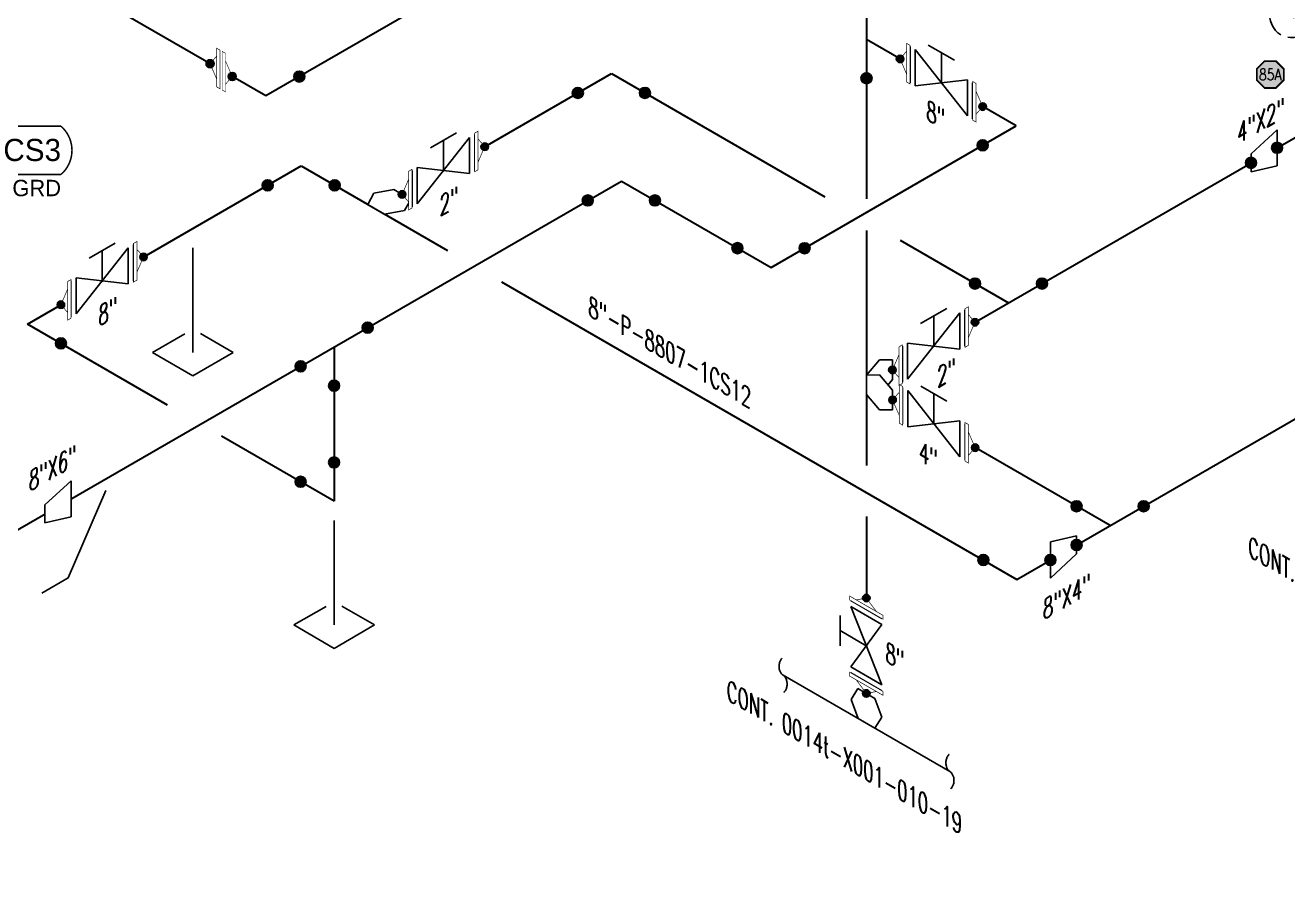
# Model space of a CAD drawing. Header units: inches. Extents: x 0 to 17.2, y 0 to 11.2.
# Drawn here: x 6.59 to 13.14, y 2.84 to 7.29 of the extents above; entities that cross this region are included whole.
import ezdxf
from ezdxf.enums import TextEntityAlignment as Align

# ---------------------------------------------------------------- set-up
doc = ezdxf.new("R2010")
doc.units = ezdxf.units.IN
doc.header["$MEASUREMENT"] = 0
doc.linetypes.add('HIDDEN2', pattern=[0.1875, 0.125, -0.0625])
for name, color, linetype in [('3', 1, 'Continuous'), ('COMP', 1, 'Continuous'), ('Continuation', 7, 'Continuous'), ('FITTINGS', 4, 'Continuous'), ('PART_PCML', 7, 'Continuous'), ('PART_SelectedCML_UT', 132, 'Continuous'), ('PIPE-ANNO', 150, 'HIDDEN2'), ('TEXT', 7, 'Continuous'), ('UNAS.PIPE', 251, 'Continuous'), ('WELD POINTS', 41, 'Continuous'), ('Welds', 7, 'Continuous')]:
    doc.layers.add(name, color=color, linetype=linetype)
doc.layers.add('PIPE', color=7, linetype='Continuous', lineweight=30)
doc.styles.add('CMLPAS', font='')
doc.styles.add('PART_Standard', font='romans', dxfattribs={"width": 0.8, "height": 0.09})
doc.styles.add('SIMPLEX', font='ROMANS')
doc.styles.get("Standard").update_dxf_attribs({"font": 'arial.ttf'})
doc.styles.get('CMLPAS').set_extended_font_data('Cordia New')

# ---------------------------------------------------------------- blocks, each defined once
blk = doc.blocks.new('2_REDUCER_THREAD_CONCENTRIC_30')
at = {"color": 0, "linetype": 'ByBlock', "lineweight": -2}
blk.add_wipeout([(0.0677, 0.0859), (-0.0677, 0.0547), (-0.0677, -0.1328), (0.0677, -0.0078)], dxfattribs=at)
for p, q in [((0.0677, 0.0859), (-0.0677, 0.0547)), ((0.0677, -0.0078), (0.0677, 0.0859)), ((-0.0677, -0.1328), (-0.0677, 0.0547)), ((0.0677, -0.0078), (-0.0677, -0.1328))]:
    blk.add_line(p, q, dxfattribs=at)
blk = doc.blocks.new('1_Text_30')
at = {"layer": 'TEXT', "style": 'PART_Standard', "oblique": 30, "width": 0.8}
blk.add_attdef('TEXT', (0, 0), '', height=0.09, rotation=30, dxfattribs=at)
blk = doc.blocks.new('2_TEE_WELD_30')
at = {"linetype": 'ByBlock', "lineweight": -2}
h = blk.add_hatch(color=0, dxfattribs=at)
edge = h.paths.add_edge_path()
edge.add_arc((0, 0.2009), 0.0286, 0, 360)
h = blk.add_hatch(color=0, dxfattribs=at)
edge = h.paths.add_edge_path()
edge.add_arc((0.174, 0.1004), 0.0286, 0, 360)
h = blk.add_hatch(color=0, dxfattribs=at)
edge = h.paths.add_edge_path()
edge.add_arc((0, -0.2009), 0.0286, 0, 360)
at = {"color": 0, "linetype": 'ByBlock', "lineweight": -2}
for centre in [(0, 0.2009), (0.174, 0.1004), (0, -0.2009)]:
    blk.add_circle(centre, 0.0286, dxfattribs=at)
blk = doc.blocks.new('4_SUPPORT_PLATE_00')
at = {"color": 0, "linetype": 'ByBlock', "lineweight": -2}
for p, q in [((0, -0.1), (0, -0.6425)), ((-0.2097, -0.6425), (-0.042, -0.5457)), ((0.0407, -0.5449), (0.2097, -0.6425)), ((-0.2097, -0.6425), (0, -0.7636)), ((0, -0.7636), (0.2097, -0.6425))]:
    blk.add_line(p, q, dxfattribs=at)
blk = doc.blocks.new('2_WELD_SINGLE_00')
at = {"linetype": 'ByBlock', "lineweight": -2}
h = blk.add_hatch(color=0, dxfattribs=at)
edge = h.paths.add_edge_path()
edge.add_arc((0, 0), 0.0286, 0, 360)
at = {"color": 0, "linetype": 'ByBlock', "lineweight": -2}
blk.add_circle((0, 0), 0.0286, dxfattribs=at)
blk = doc.blocks.new('3_VALVE_FLANGE_GATE_30')
at = {"color": 0, "linetype": 'ByBlock', "lineweight": -2}
blk.add_wipeout([(-0.1624, -0.1875), (-0.1353, -0.1719), (0, 0), (0.1353, -0.0156), (0.1624, 0), (0.1624, 0.1875), (0.1353, 0.1719), (0, 0), (-0.1353, 0.0156), (-0.1624, 0)], dxfattribs=at)
for p, q in [((0.1353, 0.1719), (-0.1353, -0.1719)), ((0.0677, 0.1953), (-0.0677, 0.1172)), ((0, 0), (0, 0.1563)), ((0.1353, 0.1719), (0.1353, -0.0156)), ((0.1624, 0.1875), (0.1624, 0)), ((-0.1624, 0), (-0.1624, -0.1875)), ((-0.1353, 0.0156), (-0.1353, -0.1719)), ((0.1353, -0.0156), (-0.1353, 0.0156))]:
    blk.add_line(p, q, dxfattribs=at)
blk = doc.blocks.new('AM9A04')
at = {"const_width": 0.01}
blk.add_lwpolyline([(-0.05, -0.144), (-0.15, 0.087), (-0.05, 0.202)], dxfattribs=at)
at = {"linetype": 'Continuous', "const_width": 0.01}
blk.add_lwpolyline([(0, -0.289), (0, 0.289), (-0.05, 0.318), (-0.05, -0.26)], close=True, dxfattribs=at)
blk = doc.blocks.new('A09')
at = {"layer": 'Welds'}
h = blk.add_hatch(color=256, dxfattribs=at)
h.dxf.hatch_style = 1
h.paths.add_polyline_path([(-0.03, 0, 1), (0.03, 0, 1)])
blk.add_circle((0, 0), 0.03, dxfattribs=at)
blk = doc.blocks.new('*U89')
blk.add_wipeout([(0.052, -0.03), (0.0173, -0.07), (0.0173, -0.1101), (0, -0.1001), (0, 0.1001), (0.0173, 0.0901), (0.0173, 0.05)]).dxf.layer = 'COMP'
at = {"layer": '3', "xscale": 0.65, "yscale": 0.65, "zscale": 0.65}
blk.add_blockref('A09', (0.052, -0.03), dxfattribs=at)
at = {"layer": 'COMP', "xscale": 0.3466300616258731, "yscale": 0.3466300616258731, "zscale": 0.3466300616258731, "rotation": 180}
blk.add_blockref('AM9A04', (0, 0), dxfattribs=at)
blk = doc.blocks.new('1_Text_330')
at = {"layer": 'TEXT', "style": 'PART_Standard', "oblique": 330, "width": 0.8}
blk.add_attdef('3/4"', (0, 0), '', height=0.09, rotation=330, dxfattribs=at)
blk = doc.blocks.new('2_ELBOW_WELD_30')
at = {"linetype": 'ByBlock', "lineweight": -2}
h = blk.add_hatch(color=0, dxfattribs=at)
edge = h.paths.add_edge_path()
edge.add_arc((0.174, 0.1004), 0.0286, 0, 360)
h = blk.add_hatch(color=0, dxfattribs=at)
edge = h.paths.add_edge_path()
edge.add_arc((0, -0.2009), 0.0286, 0, 360)
at = {"color": 0, "linetype": 'ByBlock', "lineweight": -2}
for centre in [(0.174, 0.1004), (0, -0.2009)]:
    blk.add_circle(centre, 0.0286, dxfattribs=at)
blk = doc.blocks.new('*U105')
blk.add_wipeout([(-0.0012, 0.0503), (-0.0702, 0.1283), (-0.1372, 0.1268), (-0.1348, 0.024), (-0.0658, -0.054), (0.0012, -0.0503)])
at = {"layer": 'FITTINGS', "linetype": 'Continuous'}
for p, q in [((-0.0702, 0.1283), (-0.1372, 0.1268)), ((-0.1348, 0.024), (-0.1372, 0.1268)), ((-0.0012, 0.0503), (-0.0702, 0.1283)), ((-0.0658, -0.054), (-0.1348, 0.024)), ((0.0012, -0.0503), (-0.0012, 0.0503)), ((-0.0658, -0.054), (0.0012, -0.0503))]:
    blk.add_line(p, q, dxfattribs=at)
blk = doc.blocks.new('1_BREAK-PIPE_PIPE_00')
at = {"color": 0, "linetype": 'ByBlock', "lineweight": -2}
for centre, major_axis in [((-0.03, 0.092), (0, -0.101)), ((0.03, -0.092), (0, 0.101))]:
    blk.add_ellipse(centre, major_axis=major_axis, ratio=0.711978, start_param=0.427466, end_param=3.141593, dxfattribs=at)
blk = doc.blocks.new('1_Tilde_00')
at = {"layer": 'PIPE-ANNO', "xscale": -0.5000000000000001, "yscale": 0.5, "zscale": 0.5}
blk.add_blockref('1_BREAK-PIPE_PIPE_00', (0, 0), dxfattribs=at)
blk = doc.blocks.new('*U106')
blk.add_wipeout([(-0.0436, 0.0252), (-0.079, 0.1231), (-0.0454, 0.1812), (0.0436, 0.1298), (0.079, 0.0319), (0.0436, -0.0252)])
at = {"layer": 'FITTINGS', "linetype": 'Continuous'}
for p, q in [((-0.079, 0.1231), (-0.0454, 0.1812)), ((0.0436, 0.1298), (-0.0454, 0.1812)), ((-0.0436, 0.0252), (-0.079, 0.1231)), ((0.079, 0.0319), (0.0436, 0.1298)), ((0.0436, -0.0252), (-0.0436, 0.0252)), ((0.079, 0.0319), (0.0436, -0.0252))]:
    blk.add_line(p, q, dxfattribs=at)
blk = doc.blocks.new('*U107')
blk.add_wipeout([(0, 0.0504), (0.0671, 0.13), (0.1342, 0.13), (0.1342, 0.0272), (0.0671, -0.0525), (0, -0.0504)])
at = {"layer": 'FITTINGS', "linetype": 'Continuous'}
for p, q in [((0, 0.0504), (0.0671, 0.13)), ((0.0671, 0.13), (0.1342, 0.13)), ((0.1342, 0.0272), (0.1342, 0.13)), ((0, -0.0504), (0, 0.0504)), ((0.0671, -0.0525), (0.1342, 0.0272)), ((0.0671, -0.0525), (0, -0.0504))]:
    blk.add_line(p, q, dxfattribs=at)
blk = doc.blocks.new('1_ID-BUBBLE_INSTRUMENT_30')
at = {"color": 0, "linetype": 'ByBlock', "lineweight": -2}
blk.add_ellipse((0, 0), major_axis=(-0.1502, -0.2601), ratio=0.57735, dxfattribs=at)
at = {"color": 0, "linetype": 'ByBlock', "lineweight": -2, "oblique": 30}
for tag, p in [('INST.TYPE', (-0.0187, 0.067)), ('NUM', (-0.0187, -0.0943))]:
    blk.add_attdef(tag, text='', height=0.075, rotation=30, dxfattribs=at).set_placement(p, align=Align.MIDDLE_CENTER)
blk = doc.blocks.new('*U93')
blk.add_wipeout([(-0.0234, 0.1133), (-0.0234, 0.0732), (-0.0581, 0.0332), (-0.0234, -0.0469), (-0.0234, -0.0869), (0.0222, -0.1133), (0.0222, -0.0732), (0.0569, -0.0332), (0.0222, 0.0469), (0.0222, 0.0869)])
at = {"linetype": 'Continuous', "const_width": 0.003}
blk.add_lwpolyline([(0.0049, -0.1032), (0.0222, -0.1133), (0.0222, 0.0869), (0.0049, 0.0969)], close=True, dxfattribs=at)
at = {"const_width": 0.003}
blk.add_lwpolyline([(0.0222, 0.0469), (0.0569, -0.0332), (0.0222, -0.0732)], dxfattribs=at)
at = {"xscale": 0.3466300616258731, "yscale": 0.3466300616258731, "zscale": 0.3466300616258731}
blk.add_blockref('AM9A04', (-0.0061, 0.0032), dxfattribs=at)
at = {"layer": 'Welds', "xscale": 0.7, "yscale": 0.7, "zscale": 0.7}
for p in [(-0.0581, 0.0332), (0.0569, -0.0332)]:
    blk.add_blockref('A09', p, dxfattribs=at)
blk = doc.blocks.new('1_Cont_330')
at = {"layer": 'Continuation', "style": 'PART_Standard', "oblique": 330, "width": 0.8}
blk.add_attdef('CONT.', (0, 0), '', height=0.09, rotation=330, dxfattribs=at)
blk = doc.blocks.new('2_ELBOW_WELD_330')
at = {"linetype": 'ByBlock', "lineweight": -2}
h = blk.add_hatch(color=0, dxfattribs=at)
edge = h.paths.add_edge_path()
edge.add_arc((0.174, -0.1004), 0.0286, 0, 360)
h = blk.add_hatch(color=0, dxfattribs=at)
edge = h.paths.add_edge_path()
edge.add_arc((0, -0.2009), 0.0286, 0, 360)
at = {"color": 0, "linetype": 'ByBlock', "lineweight": -2}
for centre in [(0.174, -0.1004), (0, -0.2009)]:
    blk.add_circle(centre, 0.0286, dxfattribs=at)
blk = doc.blocks.new('PART_PCML')
blk.add_hatch(color=0).paths.add_polyline_path([(-0.0699, -0.029), (-0.029, -0.0699), (0.029, -0.0699), (0.0699, -0.029), (0.0699, 0.029), (0.029, 0.0699), (-0.029, 0.0699), (-0.0699, 0.029)])
at = {"color": 7, "const_width": 0.009}
blk.add_lwpolyline([(-0.0699, 0.029), (-0.029, 0.0699), (0.029, 0.0699), (0.0699, 0.029), (0.0699, -0.029), (0.029, -0.0699), (-0.029, -0.0699), (-0.0699, -0.029), (-0.0699, 0.029), (-0.029, 0.0699)], dxfattribs=at)
at = {"color": 18, "true_color": 0x000000}
blk.add_lwpolyline([(-0.029, 0.0699), (-0.0699, 0.029), (-0.0699, -0.029), (-0.029, -0.0699), (0.029, -0.0699), (0.0699, -0.029), (0.0699, 0.029), (0.029, 0.0699)], close=True, dxfattribs=at)
at = {"color": 7, "true_color": 0xffffff, "style": 'SIMPLEX', "width": 0.8, "flags": 1}
for tag, p in [('CIRCUIT', (-0.0939, 0.0889)), ('DM', (-0.0527, -0.1332)), ('TYPE', (-0.0749, -0.2043))]:
    blk.add_attdef(tag, p, '', height=0.0586, dxfattribs=at)
at = {"color": 7, "true_color": 0xffffff, "style": 'SIMPLEX', "width": 0.8}
blk.add_attdef('DMDISP', text='', height=0.0586, dxfattribs=at).set_placement((0, 0), align=Align.MIDDLE_CENTER)
blk = doc.blocks.new('CMLPAS')
at = {"const_width": 0.008}
blk.add_lwpolyline([(0.0625, 0.125, 0.454441), (0.0625, -0.125), (0.75, -0.125, 0.454441), (0.75, 0.125)], format="xyb", close=True, dxfattribs=at)
blk.add_lwpolyline([(0.4063, -0.125), (0.4063, 0.125)], dxfattribs=at)
at = {"style": 'CMLPAS', "flags": 1}
for tag, p in [('STATE', (0.75, 0.6229)), ('DL', (0.75, 0.4817)), ('CIRCUIT', (0.75, 0.3405)), ('SUBSINTERVAL(MONTHS)', (-0.0251, -0.3355)), ('OLD_ID', (0.75, -0.3366)), ('OLD_NDE', (0.75, -0.4778)), ('OLD_ENTY', (0.7411, -0.6357)), ('SIZE', (0.7473, -0.7611)), ('SPEC', (0.7473, -0.9022)), ('JUSTIFY', (0.7473, -1.0434)), ('COMMENTS', (0.7473, -1.1846)), ('OLD_ASSET', (0.75, -1.3262)), ('SCHED', (0.7371, -1.4689)), ('NOM_THICK', (0.7521, -1.6102)), ('CORR_ALLOW', (0.763, -1.7453)), ('TML_STATUS', (0.7723, -1.8777)), ('FLOW_ORDER', (0.7785, -2.1301))]:
    blk.add_attdef(tag, text='', height=0.1, dxfattribs=at).set_placement(p, align=Align.MIDDLE_RIGHT)
at = {"style": 'CMLPAS'}
for tag, height, p in [('CHILD', 0.25, (0.75, 0.269)), ('###', 0.115, (0.75, 0.002)), ('ACCESS', 0.085, (0.75, -0.1954))]:
    blk.add_attdef(tag, text='', height=height, dxfattribs=at).set_placement(p, align=Align.MIDDLE_RIGHT)
at = {"color": 152, "style": 'CMLPAS'}
for tag, height, p in [('SPECIAL', 0.085, (0.4055, 0.1897)), ('DM-TYPE', 0.1, (-0.03, 0)), ('COMP', 0.09, (-0.0174, -0.185))]:
    blk.add_attdef(tag, text='', height=height, dxfattribs=at).set_placement(p, align=Align.MIDDLE_RIGHT)
at = {"style": 'CMLPAS'}
blk.add_attdef('NDE', text='', height=0.115, dxfattribs=at).set_placement((0.206, 0.002), align=Align.MIDDLE_CENTER)

msp = doc.modelspace()

# ---------------------------------------------------------------- linework, layer by layer
at = {"layer": 'PIPE'}
for p, q in [((10.9556, 8.7206), (7.8379, 6.9206)), ((10.9556, 8.7206), (10.9556, 6.3859)), ((7.8379, 6.9206), (5.6068, 8.2088)), ((11.7323, 6.7646), (10.9556, 7.2131)), ((8.4113, 6.332), (9.6315, 7.0366)), ((9.6315, 7.0366), (10.7391, 6.3971)), ((10.46, 6.03), (11.7323, 6.7646)), ((6.6009, 5.7368), (8.0216, 6.557)), ((8.0216, 6.557), (8.7817, 6.1182)), ((3.387, 2.8433), (9.6833, 6.4785)), ((9.6833, 6.4785), (10.46, 6.03)), ((11.7363, 4.4123), (15.0356, 6.3172)), ((10.9556, 6.2217), (10.9556, 5.0035)), ((9.0619, 5.9564), (11.7363, 4.4123)), ((7.3286, 5.3167), (6.6009, 5.7368)), ((8.1927, 5.6179), (8.1927, 4.8179)), ((12.2196, 4.6913), (10.9556, 5.4211)), ((8.1927, 4.8179), (7.6078, 5.1555)), ((10.9556, 4.7376), (10.9556, 3.6649))]:
    msp.add_line(p, q, dxfattribs=at)
at = {"layer": 'UNAS.PIPE'}
msp.add_line((10.5226, 3.9149), (11.3887, 3.4149), dxfattribs=at)

# ---------------------------------------------------------------- block references
at = {"layer": 'Continuation'}
msp.add_blockref('1_Cont_330', (12.9362, 4.535), dxfattribs=at).add_auto_attribs({'CONT.': 'CONT. 0014t-X001-010-15'})
at = {"layer": 'FITTINGS'}
msp.add_blockref('4_SUPPORT_PLATE_00', (8.1927, 4.8179), dxfattribs=at)
at = {"layer": 'PART_PCML', "color": 13}
msp.add_blockref('PART_PCML', (13.051, 7.0315), dxfattribs=at).add_auto_attribs({'DMDISP': '85A'})
at = {"layer": 'PART_SelectedCML_UT'}
msp.add_blockref('CMLPAS', (6.0256, 6.638), dxfattribs=at).add_auto_attribs({'###': 'CS3', 'NDE': 'UT1', 'DM-TYPE': '99A', 'COMP': 'ELL', 'ACCESS': 'GRD'})
at = {"layer": 'PIPE-ANNO'}
msp.add_blockref('1_ID-BUBBLE_INSTRUMENT_30', (13.2554, 7.4976), dxfattribs=at).add_auto_attribs({'INST.TYPE': 'TI', 'NUM': '0624'})
for p in [(10.5226, 3.9149), (11.3887, 3.4149)]:
    msp.add_blockref('1_Tilde_00', p, dxfattribs=at)
at = {"layer": 'TEXT'}
msp.add_blockref('1_Text_330', (9.5125, 5.7828), dxfattribs=at).add_auto_attribs({'3/4"': '8"-P-8807-1CS12'})
at = {"layer": 'WELD POINTS', "xscale": -1}
for name, p, rotation in [('2_ELBOW_WELD_30', (9.6315, 7.0366), 59.99999999999994), ('2_ELBOW_WELD_30', (9.6833, 6.4785), 59.99999999999994), ('2_TEE_WELD_30', (8.1927, 5.6179), 120)]:
    msp.add_blockref(name, p, dxfattribs=dict(at, rotation=rotation))
at = {"layer": 'WELD POINTS'}
for p in [(8.0119, 7.0211), (10.9556, 7.0122), (11.5584, 6.6642), (11.5186, 5.947), (11.8666, 5.947), (6.7749, 5.6364)]:
    msp.add_blockref('2_WELD_SINGLE_00', p, dxfattribs=at)
for name, p, rotation in [('2_ELBOW_WELD_30', (8.0216, 6.557), 300.0000000000001), ('2_ELBOW_WELD_30', (10.46, 6.03), 120), ('2_ELBOW_WELD_330', (8.1927, 4.8179), 180)]:
    msp.add_blockref(name, p, dxfattribs=dict(at, rotation=rotation))

# ---------------------------------------------------------------- next in the draw order: block references
at = {"layer": 'COMP'}
msp.add_blockref('*U93', (7.6071, 7.0543), dxfattribs=at)
at = {"layer": 'FITTINGS', "xscale": -1}
msp.add_blockref('3_VALVE_FLANGE_GATE_30', (11.344, 6.9888), dxfattribs=at)
at = {"layer": 'FITTINGS'}
for name, p in [('3_VALVE_FLANGE_GATE_30', (6.9893, 5.9611)), ('2_REDUCER_THREAD_CONCENTRIC_30', (11.978, 4.5518))]:
    msp.add_blockref(name, p, dxfattribs=at)
at = {"layer": 'FITTINGS', "xscale": -1, "yscale": -1}
msp.add_blockref('2_REDUCER_THREAD_CONCENTRIC_30', (6.7598, 4.7906), dxfattribs=at)
at = {"layer": 'PIPE', "xscale": -1, "rotation": 239.9999999999999}
msp.add_blockref('*U107', (8.4113, 6.332), dxfattribs=at)
at = {"layer": 'PIPE'}
msp.add_blockref('*U106', (10.9556, 3.6649), dxfattribs=at)

# ---------------------------------------------------------------- next in the draw order: linework, layer by layer
at = {"layer": 'UNAS.PIPE'}
msp.add_lwpolyline([(6.6759, 4.3404), (6.8127, 4.4194), (7.0089, 4.8725)], dxfattribs=at)

# ---------------------------------------------------------------- next in the draw order: block references
at = {"layer": 'COMP', "ltscale": 0.65, "rotation": 180}
msp.add_blockref('*U89', (11.1816, 7.0826), dxfattribs=at)
at = {"layer": 'COMP', "ltscale": 0.65}
msp.add_blockref('*U89', (11.5064, 6.8951), dxfattribs=at)
at = {"layer": 'COMP', "ltscale": 0.65, "xscale": -1, "rotation": 180}
msp.add_blockref('*U89', (7.1517, 6.0548), dxfattribs=at)
at = {"layer": 'COMP', "ltscale": 0.65, "xscale": -1}
msp.add_blockref('*U89', (6.8269, 5.8673), dxfattribs=at)
at = {"layer": 'FITTINGS'}
msp.add_blockref('3_VALVE_FLANGE_GATE_30', (8.7599, 6.5333), dxfattribs=at)
at = {"layer": 'FITTINGS', "rotation": 59.99999999999999}
msp.add_blockref('3_VALVE_FLANGE_GATE_30', (10.9547, 4.0679), dxfattribs=at)
at = {"layer": 'TEXT'}
for name, p, values in [('1_Text_330', (11.2664, 6.799), {'3/4"': '8"'}), ('1_Text_30', (6.9702, 5.7226), {'TEXT': '8"'}), ('1_Text_30', (6.6092, 4.8666), {'TEXT': '8"X6"'}), ('1_Text_30', (11.8718, 4.2005), {'TEXT': '8"X4"'})]:
    msp.add_blockref(name, p, dxfattribs=at).add_auto_attribs(values)
at = {"layer": 'WELD POINTS', "rotation": 120}
for name, p in [('2_TEE_WELD_30', (12.2196, 4.6913)), ('2_ELBOW_WELD_30', (11.7363, 4.4123))]:
    msp.add_blockref(name, p, dxfattribs=at)

# ---------------------------------------------------------------- next in the draw order: linework, layer by layer
at = {"layer": 'PIPE'}
msp.add_line((10.9556, 5.4211), (13.7563, 7.0381), dxfattribs=at)

# ---------------------------------------------------------------- next in the draw order: block references
at = {"layer": 'COMP', "ltscale": 0.65, "xscale": -1}
for p, rotation in [((8.9223, 6.6271), 180), ((10.9547, 4.2554), 239.9999999999998), ((10.9547, 3.8804), 59.99999999999987)]:
    msp.add_blockref('*U89', p, dxfattribs=dict(at, rotation=rotation))
msp.add_blockref('*U89', (8.5975, 6.4396), dxfattribs=at)
at = {"layer": 'FITTINGS'}
msp.add_blockref('4_SUPPORT_PLATE_00', (7.4594, 6.2325), dxfattribs=at)
at = {"layer": 'TEXT'}
for name, p, values in [('1_Text_30', (8.7408, 6.2949), {'TEXT': '2"'}), ('1_Text_330', (11.0546, 3.9873), {'3/4"': '8"'})]:
    msp.add_blockref(name, p, dxfattribs=at).add_auto_attribs(values)

# ---------------------------------------------------------------- next in the draw order: block references
at = {"layer": 'Continuation'}
msp.add_blockref('1_Cont_330', (10.2302, 3.7895), dxfattribs=at).add_auto_attribs({'CONT.': 'CONT. 0014t-X001-010-19'})
at = {"layer": 'FITTINGS', "xscale": -1, "yscale": -1}
msp.add_blockref('2_REDUCER_THREAD_CONCENTRIC_30', (13.0189, 6.6123), dxfattribs=at)
at = {"layer": 'FITTINGS'}
msp.add_blockref('3_VALVE_FLANGE_GATE_30', (11.3042, 5.6224), dxfattribs=at)
at = {"layer": 'PIPE'}
msp.add_blockref('*U107', (10.9556, 5.4211), dxfattribs=at)

# ---------------------------------------------------------------- next in the draw order: block references
at = {"layer": 'COMP', "ltscale": 0.65, "xscale": -1, "rotation": 180}
msp.add_blockref('*U89', (11.4666, 5.7161), dxfattribs=at)
at = {"layer": 'COMP', "ltscale": 0.65, "xscale": -1}
msp.add_blockref('*U89', (11.1419, 5.5286), dxfattribs=at)
at = {"layer": 'TEXT'}
for p, values in [((12.8791, 6.6696), {'TEXT': '4"X2"'}), ((11.3221, 5.4052), {'TEXT': '2"'})]:
    msp.add_blockref('1_Text_30', p, dxfattribs=at).add_auto_attribs(values)
at = {"layer": 'WELD POINTS'}
for p in [(13.0866, 6.6514), (12.9513, 6.5733)]:
    msp.add_blockref('2_WELD_SINGLE_00', p, dxfattribs=at)

# ---------------------------------------------------------------- next in the draw order: linework, layer by layer
at = {"layer": 'PIPE'}
msp.add_line((11.1302, 6.1713), (11.6926, 5.8466), dxfattribs=at)

# ---------------------------------------------------------------- next in the draw order: block references
at = {"layer": 'FITTINGS', "yscale": -1, "rotation": 180}
msp.add_blockref('3_VALVE_FLANGE_GATE_30', (11.3052, 5.2193), dxfattribs=at)
at = {"layer": 'PIPE', "rotation": 178.6591073009619}
msp.add_blockref('*U105', (10.9556, 5.4211), dxfattribs=at)

# ---------------------------------------------------------------- next in the draw order: block references
at = {"layer": 'COMP', "ltscale": 0.65, "rotation": 180}
msp.add_blockref('*U89', (11.1428, 5.313), dxfattribs=at)
at = {"layer": 'COMP', "ltscale": 0.65}
msp.add_blockref('*U89', (11.4675, 5.1255), dxfattribs=at)
at = {"layer": 'TEXT'}
msp.add_blockref('1_Text_330', (11.2276, 5.0294), dxfattribs=at).add_auto_attribs({'3/4"': '4"'})

doc.saveas('drawing.dxf')
